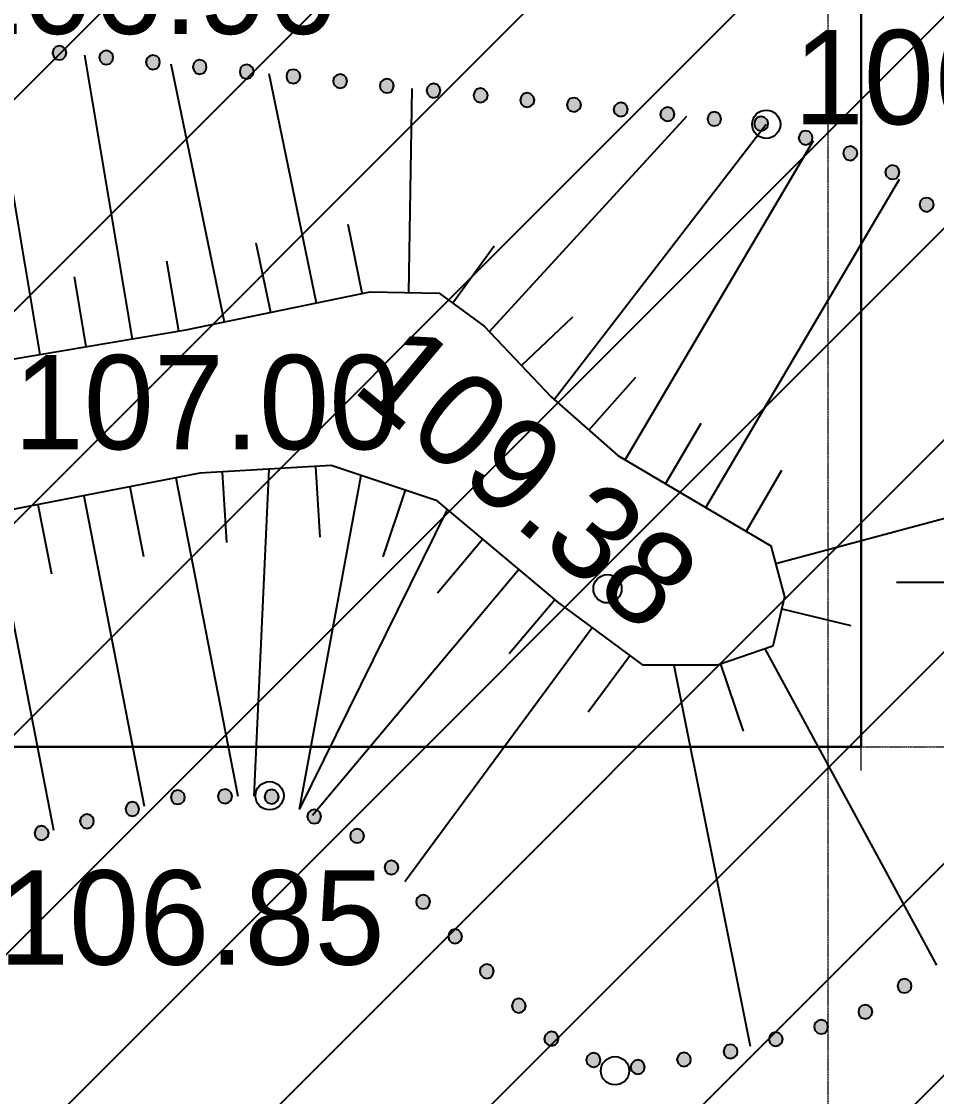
# Model space of a CAD drawing. Header units: millimetres. Extents: x 172667 to 1873135, y -274708 to 168495.
# Drawn here: x 1831713 to 1841415, y 11543 to 22938 of the extents above; entities that cross this region are included whole.
import ezdxf
from ezdxf.enums import TextEntityAlignment as Align

# ---------------------------------------------------------------- set-up
doc = ezdxf.new("R2010")
doc.units = ezdxf.units.MM
doc.linetypes.add('ADSK_Линия сетки', pattern=[25, 20, -2.5, 0, -2.5])
doc.layers.add('_ТОПО', color=253, linetype='Continuous')
doc.layers.add('SC007', color=7, linetype='Continuous')
doc.layers.add('Оси', color=10, linetype='Continuous', lineweight=0)
doc.layers.add('Стены отделка', color=7, linetype='Continuous', lineweight=40)
doc.styles.add('F2', font='', dxfattribs={"height": 0.000909972})
doc.styles.get('F2').set_extended_font_data('D431')

# ---------------------------------------------------------------- blocks, each defined once
blk = doc.blocks.new('SYMBOL2060001')
at = {"layer": 'SC007'}
blk.add_circle((0, 0), 0.15, dxfattribs=at)

msp = doc.modelspace()

# ---------------------------------------------------------------- hatches: boundary and pattern name
h = msp.add_hatch()
h.set_pattern_fill('ANSI31', color=30, scale=500)
h.paths.add_polyline_path([(1815477.8, 83886.2), (1850035.1, 83412.2), (1849138.2, 7719.4), (1815477.8, 8078.9)])
at = {"layer": '_ТОПО', "linetype": 'ByBlock', "lineweight": -2}
for points in [[(1832116.2, 22530.1), (1832151.2, 22540.1), (1832181.2, 22570.1), (1832191.2, 22605.1), (1832181.2, 22645.1), (1832151.2, 22670.1), (1832116.2, 22680.1), (1832076.2, 22670.1), (1832051.2, 22645.1), (1832041.2, 22605.1), (1832051.2, 22570.1), (1832076.2, 22540.1)], [(1832611.2, 22480.1), (1832651.2, 22490.1), (1832676.2, 22520.1), (1832686.2, 22555.1), (1832676.2, 22595.1), (1832651.2, 22620.1), (1832611.2, 22630.1), (1832576.2, 22620.1), (1832546.2, 22595.1), (1832536.2, 22555.1), (1832546.2, 22520.1), (1832576.2, 22490.1)], [(1833106.2, 22430.1), (1833146.2, 22440.1), (1833171.2, 22470.1), (1833181.2, 22505.1), (1833171.2, 22545.1), (1833146.2, 22570.1), (1833106.2, 22580.1), (1833071.2, 22570.1), (1833041.2, 22545.1), (1833031.2, 22505.1), (1833041.2, 22470.1), (1833071.2, 22440.1)], [(1833601.2, 22380.1), (1833641.2, 22390.1), (1833666.2, 22420.1), (1833676.2, 22455.1), (1833666.2, 22495.1), (1833641.2, 22520.1), (1833601.2, 22530.1), (1833566.2, 22520.1), (1833541.2, 22495.1), (1833531.2, 22455.1), (1833541.2, 22420.1), (1833566.2, 22390.1)], [(1834101.2, 22330.1), (1834136.2, 22340.1), (1834166.2, 22370.1), (1834176.2, 22405.1), (1834166.2, 22445.1), (1834136.2, 22470.1), (1834101.2, 22480.1), (1834061.2, 22470.1), (1834036.2, 22445.1), (1834026.2, 22405.1), (1834036.2, 22370.1), (1834061.2, 22340.1)], [(1834596.2, 22280.1), (1834631.2, 22290.1), (1834661.2, 22320.1), (1834671.2, 22355.1), (1834661.2, 22395.1), (1834631.2, 22420.1), (1834596.2, 22430.1), (1834556.2, 22420.1), (1834531.2, 22395.1), (1834521.2, 22355.1), (1834531.2, 22320.1), (1834556.2, 22290.1)], [(1835091.2, 22230.1), (1835131.2, 22240.1), (1835156.2, 22270.1), (1835166.2, 22305.1), (1835156.2, 22345.1), (1835131.2, 22370.1), (1835091.2, 22380.1), (1835056.2, 22370.1), (1835026.2, 22345.1), (1835016.2, 22305.1), (1835026.2, 22270.1), (1835056.2, 22240.1)], [(1835586.2, 22180.1), (1835626.2, 22190.1), (1835651.2, 22220.1), (1835661.2, 22255.1), (1835651.2, 22295.1), (1835626.2, 22320.1), (1835586.2, 22330.1), (1835551.2, 22320.1), (1835521.2, 22295.1), (1835511.2, 22255.1), (1835521.2, 22220.1), (1835551.2, 22190.1)], [(1836081.2, 22130.1), (1836121.2, 22140.1), (1836146.2, 22170.1), (1836156.2, 22205.1), (1836146.2, 22240.1), (1836121.2, 22270.1), (1836081.2, 22280.1), (1836046.2, 22270.1), (1836016.2, 22240.1), (1836006.2, 22205.1), (1836016.2, 22170.1), (1836046.2, 22140.1)], [(1836581.2, 22080.1), (1836616.2, 22090.1), (1836646.2, 22115.1), (1836656.2, 22155.1), (1836646.2, 22190.1), (1836616.2, 22220.1), (1836581.2, 22230.1), (1836541.2, 22220.1), (1836516.2, 22190.1), (1836506.2, 22155.1), (1836516.2, 22115.1), (1836541.2, 22090.1)], [(1837076.2, 22030.1), (1837111.2, 22040.1), (1837141.2, 22065.1), (1837151.2, 22105.1), (1837141.2, 22140.1), (1837111.2, 22170.1), (1837076.2, 22180.1), (1837036.2, 22170.1), (1837011.2, 22140.1), (1837001.2, 22105.1), (1837011.2, 22065.1), (1837036.2, 22040.1)], [(1837571.2, 21980.1), (1837606.2, 21990.1), (1837636.2, 22015.1), (1837646.2, 22055.1), (1837636.2, 22090.1), (1837606.2, 22120.1), (1837571.2, 22130.1), (1837531.2, 22120.1), (1837506.2, 22090.1), (1837496.2, 22055.1), (1837506.2, 22015.1), (1837531.2, 21990.1)], [(1838066.2, 21930.1), (1838106.2, 21940.1), (1838131.2, 21965.1), (1838141.2, 22005.1), (1838131.2, 22040.1), (1838106.2, 22070.1), (1838066.2, 22080.1), (1838031.2, 22070.1), (1838001.2, 22040.1), (1837991.2, 22005.1), (1838001.2, 21965.1), (1838031.2, 21940.1)], [(1838561.2, 21880.1), (1838601.2, 21890.1), (1838626.2, 21915.1), (1838636.2, 21955.1), (1838626.2, 21990.1), (1838601.2, 22020.1), (1838561.2, 22030.1), (1838526.2, 22020.1), (1838496.2, 21990.1), (1838486.2, 21955.1), (1838496.2, 21915.1), (1838526.2, 21890.1)], [(1839056.2, 21830.1), (1839096.2, 21840.1), (1839121.2, 21865.1), (1839131.2, 21905.1), (1839121.2, 21940.1), (1839096.2, 21970.1), (1839056.2, 21980.1), (1839021.2, 21970.1), (1838996.2, 21940.1), (1838986.2, 21905.1), (1838996.2, 21865.1), (1839021.2, 21840.1)], [(1839556.2, 21780.1), (1839591.2, 21790.1), (1839621.2, 21815.1), (1839631.2, 21855.1), (1839621.2, 21890.1), (1839591.2, 21920.1), (1839556.2, 21930.1), (1839516.2, 21920.1), (1839491.2, 21890.1), (1839481.2, 21855.1), (1839491.2, 21815.1), (1839516.2, 21790.1)], [(1840026.2, 21630.1), (1840066.2, 21640.1), (1840091.2, 21665.1), (1840101.2, 21705.1), (1840091.2, 21740.1), (1840066.2, 21770.1), (1840026.2, 21780.1), (1839991.2, 21770.1), (1839966.2, 21740.1), (1839951.2, 21705.1), (1839966.2, 21665.1), (1839991.2, 21640.1)], [(1840501.2, 21465.1), (1840536.2, 21475.1), (1840566.2, 21505.1), (1840576.2, 21540.1), (1840566.2, 21580.1), (1840536.2, 21605.1), (1840501.2, 21615.1), (1840461.2, 21605.1), (1840436.2, 21580.1), (1840426.2, 21540.1), (1840436.2, 21505.1), (1840461.2, 21475.1)], [(1840946.2, 21265.1), (1840986.2, 21275.1), (1841011.2, 21300.1), (1841021.2, 21340.1), (1841011.2, 21375.1), (1840986.2, 21405.1), (1840946.2, 21415.1), (1840911.2, 21405.1), (1840881.2, 21375.1), (1840871.2, 21340.1), (1840881.2, 21300.1), (1840911.2, 21275.1)], [(1841311.2, 20920.1), (1841346.2, 20935.1), (1841376.2, 20960.1), (1841386.2, 20995.1), (1841376.2, 21035.1), (1841346.2, 21060.1), (1841311.2, 21070.1), (1841271.2, 21060.1), (1841246.2, 21035.1), (1841236.2, 20995.1), (1841246.2, 20960.1), (1841271.2, 20935.1)], [(1833371.2, 14640.1), (1833406.2, 14650.1), (1833436.2, 14675.1), (1833446.2, 14715.1), (1833436.2, 14750.1), (1833406.2, 14780.1), (1833371.2, 14790.1), (1833331.2, 14780.1), (1833306.2, 14750.1), (1833296.2, 14715.1), (1833306.2, 14675.1), (1833331.2, 14650.1)], [(1833871.2, 14650.1), (1833906.2, 14660.1), (1833936.2, 14685.1), (1833946.2, 14725.1), (1833936.2, 14760.1), (1833906.2, 14790.1), (1833871.2, 14800.1), (1833831.2, 14790.1), (1833806.2, 14760.1), (1833796.2, 14725.1), (1833806.2, 14685.1), (1833831.2, 14660.1)], [(1834366.2, 14645.1), (1834401.2, 14655.1), (1834431.2, 14680.1), (1834441.2, 14720.1), (1834431.2, 14755.1), (1834401.2, 14785.1), (1834366.2, 14795.1), (1834326.2, 14785.1), (1834301.2, 14755.1), (1834291.2, 14720.1), (1834301.2, 14680.1), (1834326.2, 14655.1)], [(1832891.2, 14515.1), (1832926.2, 14525.1), (1832951.2, 14550.1), (1832961.2, 14590.1), (1832951.2, 14625.1), (1832926.2, 14655.1), (1832891.2, 14665.1), (1832851.2, 14655.1), (1832826.2, 14625.1), (1832816.2, 14590.1), (1832826.2, 14550.1), (1832851.2, 14525.1)], [(1832406.2, 14385.1), (1832446.2, 14395.1), (1832471.2, 14425.1), (1832481.2, 14460.1), (1832471.2, 14500.1), (1832446.2, 14525.1), (1832406.2, 14535.1), (1832371.2, 14525.1), (1832341.2, 14500.1), (1832331.2, 14460.1), (1832341.2, 14425.1), (1832371.2, 14395.1)], [(1834816.2, 14435.1), (1834856.2, 14445.1), (1834881.2, 14475.1), (1834891.2, 14510.1), (1834881.2, 14550.1), (1834856.2, 14575.1), (1834816.2, 14585.1), (1834781.2, 14575.1), (1834751.2, 14550.1), (1834741.2, 14510.1), (1834751.2, 14475.1), (1834781.2, 14445.1)], [(1831926.2, 14260.1), (1831961.2, 14270.1), (1831991.2, 14295.1), (1832001.2, 14335.1), (1831991.2, 14370.1), (1831961.2, 14400.1), (1831926.2, 14410.1), (1831886.2, 14400.1), (1831861.2, 14370.1), (1831851.2, 14335.1), (1831861.2, 14295.1), (1831886.2, 14270.1)], [(1835271.2, 14230.1), (1835306.2, 14240.1), (1835336.2, 14265.1), (1835346.2, 14305.1), (1835336.2, 14340.1), (1835306.2, 14370.1), (1835271.2, 14380.1), (1835236.2, 14370.1), (1835206.2, 14340.1), (1835196.2, 14305.1), (1835206.2, 14265.1), (1835236.2, 14240.1)], [(1835636.2, 13895.1), (1835671.2, 13905.1), (1835701.2, 13935.1), (1835711.2, 13970.1), (1835701.2, 14010.1), (1835671.2, 14035.1), (1835636.2, 14045.1), (1835596.2, 14035.1), (1835571.2, 14010.1), (1835561.2, 13970.1), (1835571.2, 13935.1), (1835596.2, 13905.1)], [(1835971.2, 13530.1), (1836011.2, 13540.1), (1836036.2, 13570.1), (1836046.2, 13605.1), (1836036.2, 13645.1), (1836011.2, 13670.1), (1835971.2, 13680.1), (1835936.2, 13670.1), (1835906.2, 13645.1), (1835896.2, 13605.1), (1835906.2, 13570.1), (1835936.2, 13540.1)], [(1836311.2, 13165.1), (1836346.2, 13175.1), (1836376.2, 13200.1), (1836386.2, 13240.1), (1836376.2, 13275.1), (1836346.2, 13305.1), (1836311.2, 13315.1), (1836271.2, 13305.1), (1836246.2, 13275.1), (1836236.2, 13240.1), (1836246.2, 13200.1), (1836271.2, 13175.1)], [(1836646.2, 12795.1), (1836686.2, 12805.1), (1836711.2, 12835.1), (1836721.2, 12870.1), (1836711.2, 12910.1), (1836686.2, 12935.1), (1836646.2, 12945.1), (1836611.2, 12935.1), (1836581.2, 12910.1), (1836571.2, 12870.1), (1836581.2, 12835.1), (1836611.2, 12805.1)], [(1841076.2, 12640.1), (1841111.2, 12650.1), (1841141.2, 12675.1), (1841151.2, 12715.1), (1841141.2, 12750.1), (1841111.2, 12780.1), (1841076.2, 12790.1), (1841036.2, 12780.1), (1841011.2, 12750.1), (1841001.2, 12715.1), (1841011.2, 12675.1), (1841036.2, 12650.1)], [(1836986.2, 12430.1), (1837021.2, 12440.1), (1837051.2, 12465.1), (1837061.2, 12505.1), (1837051.2, 12540.1), (1837021.2, 12570.1), (1836986.2, 12580.1), (1836946.2, 12570.1), (1836921.2, 12540.1), (1836911.2, 12505.1), (1836921.2, 12465.1), (1836946.2, 12440.1)], [(1840661.2, 12365.1), (1840696.2, 12375.1), (1840726.2, 12405.1), (1840736.2, 12440.1), (1840726.2, 12480.1), (1840696.2, 12505.1), (1840661.2, 12515.1), (1840621.2, 12505.1), (1840596.2, 12480.1), (1840586.2, 12440.1), (1840596.2, 12405.1), (1840621.2, 12375.1)], [(1840191.2, 12205.1), (1840231.2, 12215.1), (1840256.2, 12245.1), (1840266.2, 12280.1), (1840256.2, 12320.1), (1840231.2, 12345.1), (1840191.2, 12355.1), (1840156.2, 12345.1), (1840126.2, 12320.1), (1840116.2, 12280.1), (1840126.2, 12245.1), (1840156.2, 12215.1)], [(1837331.2, 12080.1), (1837371.2, 12090.1), (1837396.2, 12115.1), (1837406.2, 12155.1), (1837396.2, 12190.1), (1837371.2, 12220.1), (1837331.2, 12230.1), (1837296.2, 12220.1), (1837266.2, 12190.1), (1837256.2, 12155.1), (1837266.2, 12115.1), (1837296.2, 12090.1)], [(1839711.2, 12075.1), (1839746.2, 12085.1), (1839776.2, 12110.1), (1839786.2, 12150.1), (1839776.2, 12185.1), (1839746.2, 12215.1), (1839711.2, 12225.1), (1839671.2, 12215.1), (1839646.2, 12185.1), (1839636.2, 12150.1), (1839646.2, 12110.1), (1839671.2, 12085.1)], [(1839231.2, 11945.1), (1839266.2, 11955.1), (1839296.2, 11980.1), (1839306.2, 12020.1), (1839296.2, 12055.1), (1839266.2, 12085.1), (1839231.2, 12095.1), (1839191.2, 12085.1), (1839166.2, 12055.1), (1839156.2, 12020.1), (1839166.2, 11980.1), (1839191.2, 11955.1)], [(1837776.2, 11855.1), (1837816.2, 11865.1), (1837841.2, 11890.1), (1837851.2, 11930.1), (1837841.2, 11965.1), (1837816.2, 11995.1), (1837776.2, 12005.1), (1837741.2, 11995.1), (1837711.2, 11965.1), (1837701.2, 11930.1), (1837711.2, 11890.1), (1837741.2, 11865.1)], [(1838736.2, 11860.1), (1838776.2, 11870.1), (1838801.2, 11895.1), (1838811.2, 11935.1), (1838801.2, 11970.1), (1838776.2, 12000.1), (1838736.2, 12010.1), (1838701.2, 12000.1), (1838676.2, 11970.1), (1838661.2, 11935.1), (1838676.2, 11895.1), (1838701.2, 11870.1)], [(1838246.2, 11780.1), (1838286.2, 11790.1), (1838311.2, 11815.1), (1838321.2, 11855.1), (1838311.2, 11890.1), (1838286.2, 11920.1), (1838246.2, 11930.1), (1838211.2, 11920.1), (1838181.2, 11890.1), (1838171.2, 11855.1), (1838181.2, 11815.1), (1838211.2, 11790.1)]]:
    msp.add_hatch(color=8, dxfattribs=at).paths.add_polyline_path(points)

# ---------------------------------------------------------------- linework, layer by layer
at = {"lineweight": 30, "elevation": 3738.5}
msp.add_lwpolyline([(1840615.2, 75499), (1817365.2, 75499), (1817365.2, 15249), (1840615.2, 15249)], close=True, dxfattribs=at)
at = {"layer": '_ТОПО', "color": 8, "linetype": 'ByBlock', "lineweight": -2}
for p, q in [((1831910, 19406.3, 97423.8), (1831343.8, 22782.9, 97423.8)), ((1832890, 19571.3, 97423.8), (1832385.2, 22579.5, 97423.8)), ((1833865, 19751.3, 97423.8), (1833299.1, 22487, 97423.8)), ((1834840, 19951.3, 97423.8), (1834337.2, 22381.9, 97423.8)), ((1835820, 20066.3, 97423.8), (1835855.5, 22228.2, 97423.8)), ((1836675, 19651.3, 97423.8), (1838769.2, 21933.2, 97423.8)), ((1837360, 18931.3, 97423.8), (1839609.2, 21848.1, 97423.8)), ((1838115, 18291.3, 97423.8), (1840110.4, 21675.6, 97423.8)), ((1838970, 17786.3, 97423.8), (1841022.6, 21267.6, 97423.8)), ((1835325, 20056.3, 97423.8), (1835175, 20786.3, 97423.8)), ((1834355, 19851.3, 97423.8), (1834200, 20586.3, 97423.8)), ((1836285, 19956.3, 97423.8), (1836725, 20561.3, 97423.8)), ((1833380, 19656.3, 97423.8), (1833255, 20396.3, 97423.8)), ((1832400, 19491.3, 97423.8), (1832275, 20231.3, 97423.8)), ((1837015, 19291.3, 97423.8), (1837560, 19806.3, 97423.8)), ((1837730, 18606.3, 97423.8), (1838225, 19166.3, 97423.8)), ((1838540, 18036.3, 97423.8), (1838920, 18681.3, 97423.8)), ((1839710, 17191.3, 97423.8), (1843872.9, 18313.8, 97423.8)), ((1833840, 18161.3, 97423.8), (1833885, 17416.3, 97423.8)), ((1834335, 18191.3, 97423.8), (1834176.1, 14727.6, 97423.8)), ((1835310, 18126.3, 97423.8), (1834655.8, 14586.5, 97423.8)), ((1834830, 18221.3, 97423.8), (1834875, 17471.3, 97423.8)), ((1839395, 17531.3, 97423.8), (1839775, 18181.3, 97423.8)), ((1832860, 18006.3, 97423.8), (1833005, 17266.3, 97423.8)), ((1833350, 18101.3, 97423.8), (1834005.1, 14725, 97423.8)), ((1832375, 17911.3, 97423.8), (1833013.5, 14620.7, 97423.8)), ((1835780, 17971.3, 97423.8), (1835545, 17261.3, 97423.8)), ((1831885, 17816.3, 97423.8), (1832030, 17081.3, 97423.8)), ((1831400, 17721.3, 97423.8), (1832050.8, 14367.3, 97423.8)), ((1836225, 17766.3, 97423.8), (1834655.8, 14586.5, 97423.8)), ((1836605, 17451.3, 97423.8), (1836125, 16876.3, 97423.8)), ((1836990, 17131.3, 97423.8), (1834799.3, 14520.6, 97423.8)), ((1840991.2, 16995.1), (1843991.2, 16995.1)), ((1837370, 16811.3, 97423.8), (1836885, 16236.3, 97423.8)), ((1839775, 16711.3, 97423.8), (1840505, 16536.3, 97423.8)), ((1837765, 16511.3, 97423.8), (1835776, 13817.9, 97423.8)), ((1838165, 16216.3, 97423.8), (1837720, 15616.3, 97423.8)), ((1839595, 16286.3, 97423.8), (1841413.4, 12936.2, 97423.8)), ((1838630, 16116.3, 97423.8), (1839439.6, 12075.8, 97423.8)), ((1839125, 16126.3, 97423.8), (1839365, 15416.3, 97423.8))]:
    msp.add_line(p, q, dxfattribs=at)
at = {"layer": '_ТОПО', "color": 8, "linetype": 'ByBlock', "lineweight": -2, "elevation": 96285.1, "flags": 128}
for points in [[(1832116.2, 22530.1), (1832151.2, 22540.1), (1832181.2, 22570.1), (1832191.2, 22605.1), (1832181.2, 22645.1), (1832151.2, 22670.1), (1832116.2, 22680.1), (1832076.2, 22670.1), (1832051.2, 22645.1), (1832041.2, 22605.1), (1832051.2, 22570.1), (1832076.2, 22540.1), (1832116.2, 22530.1)], [(1832116.2, 22530.1), (1832151.2, 22540.1), (1832181.2, 22570.1), (1832191.2, 22605.1), (1832181.2, 22645.1), (1832151.2, 22670.1), (1832116.2, 22680.1), (1832076.2, 22670.1), (1832051.2, 22645.1), (1832041.2, 22605.1), (1832051.2, 22570.1), (1832076.2, 22540.1), (1832116.2, 22530.1)], [(1832611.2, 22480.1), (1832651.2, 22490.1), (1832676.2, 22520.1), (1832686.2, 22555.1), (1832676.2, 22595.1), (1832651.2, 22620.1), (1832611.2, 22630.1), (1832576.2, 22620.1), (1832546.2, 22595.1), (1832536.2, 22555.1), (1832546.2, 22520.1), (1832576.2, 22490.1), (1832611.2, 22480.1)], [(1832611.2, 22480.1), (1832651.2, 22490.1), (1832676.2, 22520.1), (1832686.2, 22555.1), (1832676.2, 22595.1), (1832651.2, 22620.1), (1832611.2, 22630.1), (1832576.2, 22620.1), (1832546.2, 22595.1), (1832536.2, 22555.1), (1832546.2, 22520.1), (1832576.2, 22490.1), (1832611.2, 22480.1)], [(1833106.2, 22430.1), (1833146.2, 22440.1), (1833171.2, 22470.1), (1833181.2, 22505.1), (1833171.2, 22545.1), (1833146.2, 22570.1), (1833106.2, 22580.1), (1833071.2, 22570.1), (1833041.2, 22545.1), (1833031.2, 22505.1), (1833041.2, 22470.1), (1833071.2, 22440.1), (1833106.2, 22430.1)], [(1833106.2, 22430.1), (1833146.2, 22440.1), (1833171.2, 22470.1), (1833181.2, 22505.1), (1833171.2, 22545.1), (1833146.2, 22570.1), (1833106.2, 22580.1), (1833071.2, 22570.1), (1833041.2, 22545.1), (1833031.2, 22505.1), (1833041.2, 22470.1), (1833071.2, 22440.1), (1833106.2, 22430.1)], [(1833601.2, 22380.1), (1833641.2, 22390.1), (1833666.2, 22420.1), (1833676.2, 22455.1), (1833666.2, 22495.1), (1833641.2, 22520.1), (1833601.2, 22530.1), (1833566.2, 22520.1), (1833541.2, 22495.1), (1833531.2, 22455.1), (1833541.2, 22420.1), (1833566.2, 22390.1), (1833601.2, 22380.1)], [(1833601.2, 22380.1), (1833641.2, 22390.1), (1833666.2, 22420.1), (1833676.2, 22455.1), (1833666.2, 22495.1), (1833641.2, 22520.1), (1833601.2, 22530.1), (1833566.2, 22520.1), (1833541.2, 22495.1), (1833531.2, 22455.1), (1833541.2, 22420.1), (1833566.2, 22390.1), (1833601.2, 22380.1)], [(1834101.2, 22330.1), (1834136.2, 22340.1), (1834166.2, 22370.1), (1834176.2, 22405.1), (1834166.2, 22445.1), (1834136.2, 22470.1), (1834101.2, 22480.1), (1834061.2, 22470.1), (1834036.2, 22445.1), (1834026.2, 22405.1), (1834036.2, 22370.1), (1834061.2, 22340.1), (1834101.2, 22330.1)], [(1834101.2, 22330.1), (1834136.2, 22340.1), (1834166.2, 22370.1), (1834176.2, 22405.1), (1834166.2, 22445.1), (1834136.2, 22470.1), (1834101.2, 22480.1), (1834061.2, 22470.1), (1834036.2, 22445.1), (1834026.2, 22405.1), (1834036.2, 22370.1), (1834061.2, 22340.1), (1834101.2, 22330.1)], [(1834596.2, 22280.1), (1834631.2, 22290.1), (1834661.2, 22320.1), (1834671.2, 22355.1), (1834661.2, 22395.1), (1834631.2, 22420.1), (1834596.2, 22430.1), (1834556.2, 22420.1), (1834531.2, 22395.1), (1834521.2, 22355.1), (1834531.2, 22320.1), (1834556.2, 22290.1), (1834596.2, 22280.1)], [(1834596.2, 22280.1), (1834631.2, 22290.1), (1834661.2, 22320.1), (1834671.2, 22355.1), (1834661.2, 22395.1), (1834631.2, 22420.1), (1834596.2, 22430.1), (1834556.2, 22420.1), (1834531.2, 22395.1), (1834521.2, 22355.1), (1834531.2, 22320.1), (1834556.2, 22290.1), (1834596.2, 22280.1)], [(1835091.2, 22230.1), (1835131.2, 22240.1), (1835156.2, 22270.1), (1835166.2, 22305.1), (1835156.2, 22345.1), (1835131.2, 22370.1), (1835091.2, 22380.1), (1835056.2, 22370.1), (1835026.2, 22345.1), (1835016.2, 22305.1), (1835026.2, 22270.1), (1835056.2, 22240.1), (1835091.2, 22230.1)], [(1835091.2, 22230.1), (1835131.2, 22240.1), (1835156.2, 22270.1), (1835166.2, 22305.1), (1835156.2, 22345.1), (1835131.2, 22370.1), (1835091.2, 22380.1), (1835056.2, 22370.1), (1835026.2, 22345.1), (1835016.2, 22305.1), (1835026.2, 22270.1), (1835056.2, 22240.1), (1835091.2, 22230.1)], [(1835586.2, 22180.1), (1835626.2, 22190.1), (1835651.2, 22220.1), (1835661.2, 22255.1), (1835651.2, 22295.1), (1835626.2, 22320.1), (1835586.2, 22330.1), (1835551.2, 22320.1), (1835521.2, 22295.1), (1835511.2, 22255.1), (1835521.2, 22220.1), (1835551.2, 22190.1), (1835586.2, 22180.1)], [(1835586.2, 22180.1), (1835626.2, 22190.1), (1835651.2, 22220.1), (1835661.2, 22255.1), (1835651.2, 22295.1), (1835626.2, 22320.1), (1835586.2, 22330.1), (1835551.2, 22320.1), (1835521.2, 22295.1), (1835511.2, 22255.1), (1835521.2, 22220.1), (1835551.2, 22190.1), (1835586.2, 22180.1)], [(1836081.2, 22130.1), (1836121.2, 22140.1), (1836146.2, 22170.1), (1836156.2, 22205.1), (1836146.2, 22240.1), (1836121.2, 22270.1), (1836081.2, 22280.1), (1836046.2, 22270.1), (1836016.2, 22240.1), (1836006.2, 22205.1), (1836016.2, 22170.1), (1836046.2, 22140.1), (1836081.2, 22130.1)], [(1836081.2, 22130.1), (1836121.2, 22140.1), (1836146.2, 22170.1), (1836156.2, 22205.1), (1836146.2, 22240.1), (1836121.2, 22270.1), (1836081.2, 22280.1), (1836046.2, 22270.1), (1836016.2, 22240.1), (1836006.2, 22205.1), (1836016.2, 22170.1), (1836046.2, 22140.1), (1836081.2, 22130.1)], [(1836581.2, 22080.1), (1836616.2, 22090.1), (1836646.2, 22115.1), (1836656.2, 22155.1), (1836646.2, 22190.1), (1836616.2, 22220.1), (1836581.2, 22230.1), (1836541.2, 22220.1), (1836516.2, 22190.1), (1836506.2, 22155.1), (1836516.2, 22115.1), (1836541.2, 22090.1), (1836581.2, 22080.1)], [(1836581.2, 22080.1), (1836616.2, 22090.1), (1836646.2, 22115.1), (1836656.2, 22155.1), (1836646.2, 22190.1), (1836616.2, 22220.1), (1836581.2, 22230.1), (1836541.2, 22220.1), (1836516.2, 22190.1), (1836506.2, 22155.1), (1836516.2, 22115.1), (1836541.2, 22090.1), (1836581.2, 22080.1)], [(1837076.2, 22030.1), (1837111.2, 22040.1), (1837141.2, 22065.1), (1837151.2, 22105.1), (1837141.2, 22140.1), (1837111.2, 22170.1), (1837076.2, 22180.1), (1837036.2, 22170.1), (1837011.2, 22140.1), (1837001.2, 22105.1), (1837011.2, 22065.1), (1837036.2, 22040.1), (1837076.2, 22030.1)], [(1837076.2, 22030.1), (1837111.2, 22040.1), (1837141.2, 22065.1), (1837151.2, 22105.1), (1837141.2, 22140.1), (1837111.2, 22170.1), (1837076.2, 22180.1), (1837036.2, 22170.1), (1837011.2, 22140.1), (1837001.2, 22105.1), (1837011.2, 22065.1), (1837036.2, 22040.1), (1837076.2, 22030.1)], [(1837571.2, 21980.1), (1837606.2, 21990.1), (1837636.2, 22015.1), (1837646.2, 22055.1), (1837636.2, 22090.1), (1837606.2, 22120.1), (1837571.2, 22130.1), (1837531.2, 22120.1), (1837506.2, 22090.1), (1837496.2, 22055.1), (1837506.2, 22015.1), (1837531.2, 21990.1), (1837571.2, 21980.1)], [(1837571.2, 21980.1), (1837606.2, 21990.1), (1837636.2, 22015.1), (1837646.2, 22055.1), (1837636.2, 22090.1), (1837606.2, 22120.1), (1837571.2, 22130.1), (1837531.2, 22120.1), (1837506.2, 22090.1), (1837496.2, 22055.1), (1837506.2, 22015.1), (1837531.2, 21990.1), (1837571.2, 21980.1)], [(1838066.2, 21930.1), (1838106.2, 21940.1), (1838131.2, 21965.1), (1838141.2, 22005.1), (1838131.2, 22040.1), (1838106.2, 22070.1), (1838066.2, 22080.1), (1838031.2, 22070.1), (1838001.2, 22040.1), (1837991.2, 22005.1), (1838001.2, 21965.1), (1838031.2, 21940.1), (1838066.2, 21930.1)], [(1838066.2, 21930.1), (1838106.2, 21940.1), (1838131.2, 21965.1), (1838141.2, 22005.1), (1838131.2, 22040.1), (1838106.2, 22070.1), (1838066.2, 22080.1), (1838031.2, 22070.1), (1838001.2, 22040.1), (1837991.2, 22005.1), (1838001.2, 21965.1), (1838031.2, 21940.1), (1838066.2, 21930.1)], [(1838561.2, 21880.1), (1838601.2, 21890.1), (1838626.2, 21915.1), (1838636.2, 21955.1), (1838626.2, 21990.1), (1838601.2, 22020.1), (1838561.2, 22030.1), (1838526.2, 22020.1), (1838496.2, 21990.1), (1838486.2, 21955.1), (1838496.2, 21915.1), (1838526.2, 21890.1), (1838561.2, 21880.1)], [(1838561.2, 21880.1), (1838601.2, 21890.1), (1838626.2, 21915.1), (1838636.2, 21955.1), (1838626.2, 21990.1), (1838601.2, 22020.1), (1838561.2, 22030.1), (1838526.2, 22020.1), (1838496.2, 21990.1), (1838486.2, 21955.1), (1838496.2, 21915.1), (1838526.2, 21890.1), (1838561.2, 21880.1)], [(1839056.2, 21830.1), (1839096.2, 21840.1), (1839121.2, 21865.1), (1839131.2, 21905.1), (1839121.2, 21940.1), (1839096.2, 21970.1), (1839056.2, 21980.1), (1839021.2, 21970.1), (1838996.2, 21940.1), (1838986.2, 21905.1), (1838996.2, 21865.1), (1839021.2, 21840.1), (1839056.2, 21830.1)], [(1839056.2, 21830.1), (1839096.2, 21840.1), (1839121.2, 21865.1), (1839131.2, 21905.1), (1839121.2, 21940.1), (1839096.2, 21970.1), (1839056.2, 21980.1), (1839021.2, 21970.1), (1838996.2, 21940.1), (1838986.2, 21905.1), (1838996.2, 21865.1), (1839021.2, 21840.1), (1839056.2, 21830.1)], [(1839556.2, 21780.1), (1839591.2, 21790.1), (1839621.2, 21815.1), (1839631.2, 21855.1), (1839621.2, 21890.1), (1839591.2, 21920.1), (1839556.2, 21930.1), (1839516.2, 21920.1), (1839491.2, 21890.1), (1839481.2, 21855.1), (1839491.2, 21815.1), (1839516.2, 21790.1), (1839556.2, 21780.1)], [(1839556.2, 21780.1), (1839591.2, 21790.1), (1839621.2, 21815.1), (1839631.2, 21855.1), (1839621.2, 21890.1), (1839591.2, 21920.1), (1839556.2, 21930.1), (1839516.2, 21920.1), (1839491.2, 21890.1), (1839481.2, 21855.1), (1839491.2, 21815.1), (1839516.2, 21790.1), (1839556.2, 21780.1)], [(1840026.2, 21630.1), (1840066.2, 21640.1), (1840091.2, 21665.1), (1840101.2, 21705.1), (1840091.2, 21740.1), (1840066.2, 21770.1), (1840026.2, 21780.1), (1839991.2, 21770.1), (1839966.2, 21740.1), (1839951.2, 21705.1), (1839966.2, 21665.1), (1839991.2, 21640.1), (1840026.2, 21630.1)], [(1840026.2, 21630.1), (1840066.2, 21640.1), (1840091.2, 21665.1), (1840101.2, 21705.1), (1840091.2, 21740.1), (1840066.2, 21770.1), (1840026.2, 21780.1), (1839991.2, 21770.1), (1839966.2, 21740.1), (1839951.2, 21705.1), (1839966.2, 21665.1), (1839991.2, 21640.1), (1840026.2, 21630.1)], [(1840501.2, 21465.1), (1840536.2, 21475.1), (1840566.2, 21505.1), (1840576.2, 21540.1), (1840566.2, 21580.1), (1840536.2, 21605.1), (1840501.2, 21615.1), (1840461.2, 21605.1), (1840436.2, 21580.1), (1840426.2, 21540.1), (1840436.2, 21505.1), (1840461.2, 21475.1), (1840501.2, 21465.1)], [(1840501.2, 21465.1), (1840536.2, 21475.1), (1840566.2, 21505.1), (1840576.2, 21540.1), (1840566.2, 21580.1), (1840536.2, 21605.1), (1840501.2, 21615.1), (1840461.2, 21605.1), (1840436.2, 21580.1), (1840426.2, 21540.1), (1840436.2, 21505.1), (1840461.2, 21475.1), (1840501.2, 21465.1)], [(1840946.2, 21265.1), (1840986.2, 21275.1), (1841011.2, 21300.1), (1841021.2, 21340.1), (1841011.2, 21375.1), (1840986.2, 21405.1), (1840946.2, 21415.1), (1840911.2, 21405.1), (1840881.2, 21375.1), (1840871.2, 21340.1), (1840881.2, 21300.1), (1840911.2, 21275.1), (1840946.2, 21265.1)], [(1840946.2, 21265.1), (1840986.2, 21275.1), (1841011.2, 21300.1), (1841021.2, 21340.1), (1841011.2, 21375.1), (1840986.2, 21405.1), (1840946.2, 21415.1), (1840911.2, 21405.1), (1840881.2, 21375.1), (1840871.2, 21340.1), (1840881.2, 21300.1), (1840911.2, 21275.1), (1840946.2, 21265.1)], [(1841311.2, 20920.1), (1841346.2, 20935.1), (1841376.2, 20960.1), (1841386.2, 20995.1), (1841376.2, 21035.1), (1841346.2, 21060.1), (1841311.2, 21070.1), (1841271.2, 21060.1), (1841246.2, 21035.1), (1841236.2, 20995.1), (1841246.2, 20960.1), (1841271.2, 20935.1), (1841311.2, 20920.1)], [(1841311.2, 20920.1), (1841346.2, 20935.1), (1841376.2, 20960.1), (1841386.2, 20995.1), (1841376.2, 21035.1), (1841346.2, 21060.1), (1841311.2, 21070.1), (1841271.2, 21060.1), (1841246.2, 21035.1), (1841236.2, 20995.1), (1841246.2, 20960.1), (1841271.2, 20935.1), (1841311.2, 20920.1)], [(1833371.2, 14640.1), (1833406.2, 14650.1), (1833436.2, 14675.1), (1833446.2, 14715.1), (1833436.2, 14750.1), (1833406.2, 14780.1), (1833371.2, 14790.1), (1833331.2, 14780.1), (1833306.2, 14750.1), (1833296.2, 14715.1), (1833306.2, 14675.1), (1833331.2, 14650.1), (1833371.2, 14640.1)], [(1833371.2, 14640.1), (1833406.2, 14650.1), (1833436.2, 14675.1), (1833446.2, 14715.1), (1833436.2, 14750.1), (1833406.2, 14780.1), (1833371.2, 14790.1), (1833331.2, 14780.1), (1833306.2, 14750.1), (1833296.2, 14715.1), (1833306.2, 14675.1), (1833331.2, 14650.1), (1833371.2, 14640.1)], [(1833871.2, 14650.1), (1833906.2, 14660.1), (1833936.2, 14685.1), (1833946.2, 14725.1), (1833936.2, 14760.1), (1833906.2, 14790.1), (1833871.2, 14800.1), (1833831.2, 14790.1), (1833806.2, 14760.1), (1833796.2, 14725.1), (1833806.2, 14685.1), (1833831.2, 14660.1), (1833871.2, 14650.1)], [(1833871.2, 14650.1), (1833906.2, 14660.1), (1833936.2, 14685.1), (1833946.2, 14725.1), (1833936.2, 14760.1), (1833906.2, 14790.1), (1833871.2, 14800.1), (1833831.2, 14790.1), (1833806.2, 14760.1), (1833796.2, 14725.1), (1833806.2, 14685.1), (1833831.2, 14660.1), (1833871.2, 14650.1)], [(1834366.2, 14645.1), (1834401.2, 14655.1), (1834431.2, 14680.1), (1834441.2, 14720.1), (1834431.2, 14755.1), (1834401.2, 14785.1), (1834366.2, 14795.1), (1834326.2, 14785.1), (1834301.2, 14755.1), (1834291.2, 14720.1), (1834301.2, 14680.1), (1834326.2, 14655.1), (1834366.2, 14645.1)], [(1834366.2, 14645.1), (1834401.2, 14655.1), (1834431.2, 14680.1), (1834441.2, 14720.1), (1834431.2, 14755.1), (1834401.2, 14785.1), (1834366.2, 14795.1), (1834326.2, 14785.1), (1834301.2, 14755.1), (1834291.2, 14720.1), (1834301.2, 14680.1), (1834326.2, 14655.1), (1834366.2, 14645.1)], [(1832891.2, 14515.1), (1832926.2, 14525.1), (1832951.2, 14550.1), (1832961.2, 14590.1), (1832951.2, 14625.1), (1832926.2, 14655.1), (1832891.2, 14665.1), (1832851.2, 14655.1), (1832826.2, 14625.1), (1832816.2, 14590.1), (1832826.2, 14550.1), (1832851.2, 14525.1), (1832891.2, 14515.1)], [(1832891.2, 14515.1), (1832926.2, 14525.1), (1832951.2, 14550.1), (1832961.2, 14590.1), (1832951.2, 14625.1), (1832926.2, 14655.1), (1832891.2, 14665.1), (1832851.2, 14655.1), (1832826.2, 14625.1), (1832816.2, 14590.1), (1832826.2, 14550.1), (1832851.2, 14525.1), (1832891.2, 14515.1)], [(1832406.2, 14385.1), (1832446.2, 14395.1), (1832471.2, 14425.1), (1832481.2, 14460.1), (1832471.2, 14500.1), (1832446.2, 14525.1), (1832406.2, 14535.1), (1832371.2, 14525.1), (1832341.2, 14500.1), (1832331.2, 14460.1), (1832341.2, 14425.1), (1832371.2, 14395.1), (1832406.2, 14385.1)], [(1832406.2, 14385.1), (1832446.2, 14395.1), (1832471.2, 14425.1), (1832481.2, 14460.1), (1832471.2, 14500.1), (1832446.2, 14525.1), (1832406.2, 14535.1), (1832371.2, 14525.1), (1832341.2, 14500.1), (1832331.2, 14460.1), (1832341.2, 14425.1), (1832371.2, 14395.1), (1832406.2, 14385.1)], [(1834816.2, 14435.1), (1834856.2, 14445.1), (1834881.2, 14475.1), (1834891.2, 14510.1), (1834881.2, 14550.1), (1834856.2, 14575.1), (1834816.2, 14585.1), (1834781.2, 14575.1), (1834751.2, 14550.1), (1834741.2, 14510.1), (1834751.2, 14475.1), (1834781.2, 14445.1), (1834816.2, 14435.1)], [(1834816.2, 14435.1), (1834856.2, 14445.1), (1834881.2, 14475.1), (1834891.2, 14510.1), (1834881.2, 14550.1), (1834856.2, 14575.1), (1834816.2, 14585.1), (1834781.2, 14575.1), (1834751.2, 14550.1), (1834741.2, 14510.1), (1834751.2, 14475.1), (1834781.2, 14445.1), (1834816.2, 14435.1)], [(1831926.2, 14260.1), (1831961.2, 14270.1), (1831991.2, 14295.1), (1832001.2, 14335.1), (1831991.2, 14370.1), (1831961.2, 14400.1), (1831926.2, 14410.1), (1831886.2, 14400.1), (1831861.2, 14370.1), (1831851.2, 14335.1), (1831861.2, 14295.1), (1831886.2, 14270.1), (1831926.2, 14260.1)], [(1831926.2, 14260.1), (1831961.2, 14270.1), (1831991.2, 14295.1), (1832001.2, 14335.1), (1831991.2, 14370.1), (1831961.2, 14400.1), (1831926.2, 14410.1), (1831886.2, 14400.1), (1831861.2, 14370.1), (1831851.2, 14335.1), (1831861.2, 14295.1), (1831886.2, 14270.1), (1831926.2, 14260.1)], [(1835271.2, 14230.1), (1835306.2, 14240.1), (1835336.2, 14265.1), (1835346.2, 14305.1), (1835336.2, 14340.1), (1835306.2, 14370.1), (1835271.2, 14380.1), (1835236.2, 14370.1), (1835206.2, 14340.1), (1835196.2, 14305.1), (1835206.2, 14265.1), (1835236.2, 14240.1), (1835271.2, 14230.1)], [(1835271.2, 14230.1), (1835306.2, 14240.1), (1835336.2, 14265.1), (1835346.2, 14305.1), (1835336.2, 14340.1), (1835306.2, 14370.1), (1835271.2, 14380.1), (1835236.2, 14370.1), (1835206.2, 14340.1), (1835196.2, 14305.1), (1835206.2, 14265.1), (1835236.2, 14240.1), (1835271.2, 14230.1)], [(1835636.2, 13895.1), (1835671.2, 13905.1), (1835701.2, 13935.1), (1835711.2, 13970.1), (1835701.2, 14010.1), (1835671.2, 14035.1), (1835636.2, 14045.1), (1835596.2, 14035.1), (1835571.2, 14010.1), (1835561.2, 13970.1), (1835571.2, 13935.1), (1835596.2, 13905.1), (1835636.2, 13895.1)], [(1835636.2, 13895.1), (1835671.2, 13905.1), (1835701.2, 13935.1), (1835711.2, 13970.1), (1835701.2, 14010.1), (1835671.2, 14035.1), (1835636.2, 14045.1), (1835596.2, 14035.1), (1835571.2, 14010.1), (1835561.2, 13970.1), (1835571.2, 13935.1), (1835596.2, 13905.1), (1835636.2, 13895.1)], [(1835971.2, 13530.1), (1836011.2, 13540.1), (1836036.2, 13570.1), (1836046.2, 13605.1), (1836036.2, 13645.1), (1836011.2, 13670.1), (1835971.2, 13680.1), (1835936.2, 13670.1), (1835906.2, 13645.1), (1835896.2, 13605.1), (1835906.2, 13570.1), (1835936.2, 13540.1), (1835971.2, 13530.1)], [(1835971.2, 13530.1), (1836011.2, 13540.1), (1836036.2, 13570.1), (1836046.2, 13605.1), (1836036.2, 13645.1), (1836011.2, 13670.1), (1835971.2, 13680.1), (1835936.2, 13670.1), (1835906.2, 13645.1), (1835896.2, 13605.1), (1835906.2, 13570.1), (1835936.2, 13540.1), (1835971.2, 13530.1)], [(1836311.2, 13165.1), (1836346.2, 13175.1), (1836376.2, 13200.1), (1836386.2, 13240.1), (1836376.2, 13275.1), (1836346.2, 13305.1), (1836311.2, 13315.1), (1836271.2, 13305.1), (1836246.2, 13275.1), (1836236.2, 13240.1), (1836246.2, 13200.1), (1836271.2, 13175.1), (1836311.2, 13165.1)], [(1836311.2, 13165.1), (1836346.2, 13175.1), (1836376.2, 13200.1), (1836386.2, 13240.1), (1836376.2, 13275.1), (1836346.2, 13305.1), (1836311.2, 13315.1), (1836271.2, 13305.1), (1836246.2, 13275.1), (1836236.2, 13240.1), (1836246.2, 13200.1), (1836271.2, 13175.1), (1836311.2, 13165.1)], [(1836646.2, 12795.1), (1836686.2, 12805.1), (1836711.2, 12835.1), (1836721.2, 12870.1), (1836711.2, 12910.1), (1836686.2, 12935.1), (1836646.2, 12945.1), (1836611.2, 12935.1), (1836581.2, 12910.1), (1836571.2, 12870.1), (1836581.2, 12835.1), (1836611.2, 12805.1), (1836646.2, 12795.1)], [(1836646.2, 12795.1), (1836686.2, 12805.1), (1836711.2, 12835.1), (1836721.2, 12870.1), (1836711.2, 12910.1), (1836686.2, 12935.1), (1836646.2, 12945.1), (1836611.2, 12935.1), (1836581.2, 12910.1), (1836571.2, 12870.1), (1836581.2, 12835.1), (1836611.2, 12805.1), (1836646.2, 12795.1)], [(1841076.2, 12640.1), (1841111.2, 12650.1), (1841141.2, 12675.1), (1841151.2, 12715.1), (1841141.2, 12750.1), (1841111.2, 12780.1), (1841076.2, 12790.1), (1841036.2, 12780.1), (1841011.2, 12750.1), (1841001.2, 12715.1), (1841011.2, 12675.1), (1841036.2, 12650.1), (1841076.2, 12640.1)], [(1841076.2, 12640.1), (1841111.2, 12650.1), (1841141.2, 12675.1), (1841151.2, 12715.1), (1841141.2, 12750.1), (1841111.2, 12780.1), (1841076.2, 12790.1), (1841036.2, 12780.1), (1841011.2, 12750.1), (1841001.2, 12715.1), (1841011.2, 12675.1), (1841036.2, 12650.1), (1841076.2, 12640.1)], [(1836986.2, 12430.1), (1837021.2, 12440.1), (1837051.2, 12465.1), (1837061.2, 12505.1), (1837051.2, 12540.1), (1837021.2, 12570.1), (1836986.2, 12580.1), (1836946.2, 12570.1), (1836921.2, 12540.1), (1836911.2, 12505.1), (1836921.2, 12465.1), (1836946.2, 12440.1), (1836986.2, 12430.1)], [(1836986.2, 12430.1), (1837021.2, 12440.1), (1837051.2, 12465.1), (1837061.2, 12505.1), (1837051.2, 12540.1), (1837021.2, 12570.1), (1836986.2, 12580.1), (1836946.2, 12570.1), (1836921.2, 12540.1), (1836911.2, 12505.1), (1836921.2, 12465.1), (1836946.2, 12440.1), (1836986.2, 12430.1)], [(1840661.2, 12365.1), (1840696.2, 12375.1), (1840726.2, 12405.1), (1840736.2, 12440.1), (1840726.2, 12480.1), (1840696.2, 12505.1), (1840661.2, 12515.1), (1840621.2, 12505.1), (1840596.2, 12480.1), (1840586.2, 12440.1), (1840596.2, 12405.1), (1840621.2, 12375.1), (1840661.2, 12365.1)], [(1840661.2, 12365.1), (1840696.2, 12375.1), (1840726.2, 12405.1), (1840736.2, 12440.1), (1840726.2, 12480.1), (1840696.2, 12505.1), (1840661.2, 12515.1), (1840621.2, 12505.1), (1840596.2, 12480.1), (1840586.2, 12440.1), (1840596.2, 12405.1), (1840621.2, 12375.1), (1840661.2, 12365.1)], [(1840191.2, 12205.1), (1840231.2, 12215.1), (1840256.2, 12245.1), (1840266.2, 12280.1), (1840256.2, 12320.1), (1840231.2, 12345.1), (1840191.2, 12355.1), (1840156.2, 12345.1), (1840126.2, 12320.1), (1840116.2, 12280.1), (1840126.2, 12245.1), (1840156.2, 12215.1), (1840191.2, 12205.1)], [(1840191.2, 12205.1), (1840231.2, 12215.1), (1840256.2, 12245.1), (1840266.2, 12280.1), (1840256.2, 12320.1), (1840231.2, 12345.1), (1840191.2, 12355.1), (1840156.2, 12345.1), (1840126.2, 12320.1), (1840116.2, 12280.1), (1840126.2, 12245.1), (1840156.2, 12215.1), (1840191.2, 12205.1)], [(1837331.2, 12080.1), (1837371.2, 12090.1), (1837396.2, 12115.1), (1837406.2, 12155.1), (1837396.2, 12190.1), (1837371.2, 12220.1), (1837331.2, 12230.1), (1837296.2, 12220.1), (1837266.2, 12190.1), (1837256.2, 12155.1), (1837266.2, 12115.1), (1837296.2, 12090.1), (1837331.2, 12080.1)], [(1837331.2, 12080.1), (1837371.2, 12090.1), (1837396.2, 12115.1), (1837406.2, 12155.1), (1837396.2, 12190.1), (1837371.2, 12220.1), (1837331.2, 12230.1), (1837296.2, 12220.1), (1837266.2, 12190.1), (1837256.2, 12155.1), (1837266.2, 12115.1), (1837296.2, 12090.1), (1837331.2, 12080.1)], [(1839711.2, 12075.1), (1839746.2, 12085.1), (1839776.2, 12110.1), (1839786.2, 12150.1), (1839776.2, 12185.1), (1839746.2, 12215.1), (1839711.2, 12225.1), (1839671.2, 12215.1), (1839646.2, 12185.1), (1839636.2, 12150.1), (1839646.2, 12110.1), (1839671.2, 12085.1), (1839711.2, 12075.1)], [(1839711.2, 12075.1), (1839746.2, 12085.1), (1839776.2, 12110.1), (1839786.2, 12150.1), (1839776.2, 12185.1), (1839746.2, 12215.1), (1839711.2, 12225.1), (1839671.2, 12215.1), (1839646.2, 12185.1), (1839636.2, 12150.1), (1839646.2, 12110.1), (1839671.2, 12085.1), (1839711.2, 12075.1)], [(1839231.2, 11945.1), (1839266.2, 11955.1), (1839296.2, 11980.1), (1839306.2, 12020.1), (1839296.2, 12055.1), (1839266.2, 12085.1), (1839231.2, 12095.1), (1839191.2, 12085.1), (1839166.2, 12055.1), (1839156.2, 12020.1), (1839166.2, 11980.1), (1839191.2, 11955.1), (1839231.2, 11945.1)], [(1839231.2, 11945.1), (1839266.2, 11955.1), (1839296.2, 11980.1), (1839306.2, 12020.1), (1839296.2, 12055.1), (1839266.2, 12085.1), (1839231.2, 12095.1), (1839191.2, 12085.1), (1839166.2, 12055.1), (1839156.2, 12020.1), (1839166.2, 11980.1), (1839191.2, 11955.1), (1839231.2, 11945.1)], [(1837776.2, 11855.1), (1837816.2, 11865.1), (1837841.2, 11890.1), (1837851.2, 11930.1), (1837841.2, 11965.1), (1837816.2, 11995.1), (1837776.2, 12005.1), (1837741.2, 11995.1), (1837711.2, 11965.1), (1837701.2, 11930.1), (1837711.2, 11890.1), (1837741.2, 11865.1), (1837776.2, 11855.1)], [(1837776.2, 11855.1), (1837816.2, 11865.1), (1837841.2, 11890.1), (1837851.2, 11930.1), (1837841.2, 11965.1), (1837816.2, 11995.1), (1837776.2, 12005.1), (1837741.2, 11995.1), (1837711.2, 11965.1), (1837701.2, 11930.1), (1837711.2, 11890.1), (1837741.2, 11865.1), (1837776.2, 11855.1)], [(1838736.2, 11860.1), (1838776.2, 11870.1), (1838801.2, 11895.1), (1838811.2, 11935.1), (1838801.2, 11970.1), (1838776.2, 12000.1), (1838736.2, 12010.1), (1838701.2, 12000.1), (1838676.2, 11970.1), (1838661.2, 11935.1), (1838676.2, 11895.1), (1838701.2, 11870.1), (1838736.2, 11860.1)], [(1838736.2, 11860.1), (1838776.2, 11870.1), (1838801.2, 11895.1), (1838811.2, 11935.1), (1838801.2, 11970.1), (1838776.2, 12000.1), (1838736.2, 12010.1), (1838701.2, 12000.1), (1838676.2, 11970.1), (1838661.2, 11935.1), (1838676.2, 11895.1), (1838701.2, 11870.1), (1838736.2, 11860.1)], [(1838246.2, 11780.1), (1838286.2, 11790.1), (1838311.2, 11815.1), (1838321.2, 11855.1), (1838311.2, 11890.1), (1838286.2, 11920.1), (1838246.2, 11930.1), (1838211.2, 11920.1), (1838181.2, 11890.1), (1838171.2, 11855.1), (1838181.2, 11815.1), (1838211.2, 11790.1), (1838246.2, 11780.1)], [(1838246.2, 11780.1), (1838286.2, 11790.1), (1838311.2, 11815.1), (1838321.2, 11855.1), (1838311.2, 11890.1), (1838286.2, 11920.1), (1838246.2, 11930.1), (1838211.2, 11920.1), (1838181.2, 11890.1), (1838171.2, 11855.1), (1838181.2, 11815.1), (1838211.2, 11790.1), (1838246.2, 11780.1)]]:
    msp.add_lwpolyline(points, close=True, dxfattribs=at)
at = {"layer": '_ТОПО', "color": 8, "linetype": 'ByBlock', "lineweight": -2, "elevation": 97423.8, "flags": 128}
msp.add_lwpolyline([(1831339.2, 19313.1), (1833457, 19667.9), (1835408.2, 20071.1), (1836143.1, 20058.9), (1836619.9, 19709.5), (1837327.4, 18960.4), (1838034.9, 18336.2), (1838885.5, 17834.5), (1839657.9, 17379), (1839803.6, 16838), (1839678.7, 16317.8), (1839092.7, 16116.3), (1838304.2, 16116.3), (1837410.6, 16775.6), (1836120.5, 17857.6), (1834996.9, 18232.1), (1833602.7, 18148.9), (1830814.4, 17607.9)], dxfattribs=at)
at = {"layer": 'Оси', "linetype": 'ADSK_Линия сетки'}
for p, q in [((1840265.2, 139.4, 3738.5), (1840265.2, 77148.6, 3738.5)), ((1817365.2, 15249, 3738.5), (1851196.9, 15249, 3738.5))]:
    msp.add_line(p, q, dxfattribs=at)
at = {"layer": 'Стены отделка', "lineweight": 18}
msp.add_line((1840615.2, 14999, 3738.5), (1840615.2, 75499, 3738.5), dxfattribs=at)

# ---------------------------------------------------------------- block references
at = {"layer": '_ТОПО', "color": 8, "linetype": 'ByBlock', "lineweight": -2, "xscale": 1000, "yscale": 1000, "zscale": 1000}
for p in [(1839609.2, 21848.1, 106949), (1837926.2, 16924.1, 109384), (1834343.2, 14730.1, 106846), (1838006.2, 11815.1, 106743)]:
    msp.add_blockref('SYMBOL2060001', p, dxfattribs=at)

# ---------------------------------------------------------------- texts
at = {"layer": '_ТОПО', "color": 8, "linetype": 'ByBlock', "lineweight": -2, "style": 'F2'}
for s, p in [('106.90', (1830982.2, 23306.1, 106920)), ('106.95', (1839899.2, 22348.1, 107569)), ('107.00', (1831629.2, 18903.1, 107004)), ('106.85', (1831473.2, 13440.1, 105916))]:
    msp.add_text(s, height=1000, dxfattribs=at).set_placement(p, align=Align.MIDDLE_LEFT)
msp.add_text('109.38', height=1000, rotation=320.2, dxfattribs=at).set_placement((1835516.2, 19424.1, 115014), align=Align.MIDDLE_LEFT)

doc.saveas('drawing.dxf')
